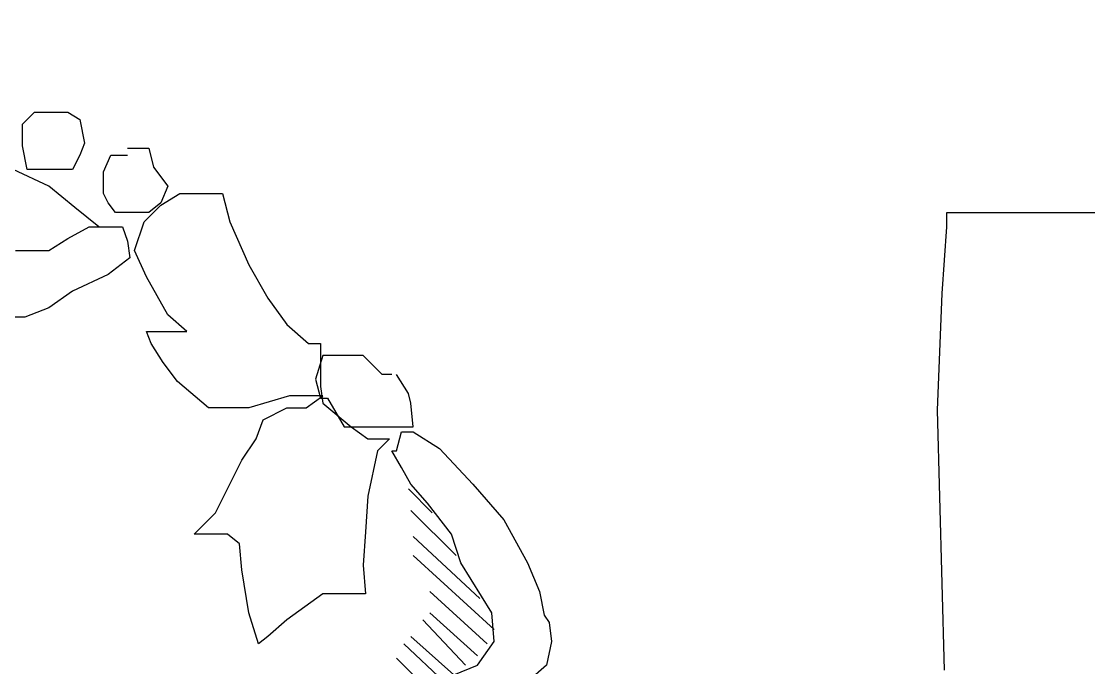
# Model space of a CAD drawing. Extents: x 731854 to 732444, y 4380981 to 4382008.
# Drawn here: x 731881.105 to 731885.585, y 4381846.23 to 4381848.942 of the extents above; entities that cross this region are included whole.
import ezdxf

# ---------------------------------------------------------------- set-up
doc = ezdxf.new("R2010")
doc.units = 0
doc.layers.get('0').update_dxf_attribs({"linetype": 'CONTINUOUS'})

msp = doc.modelspace()

# ---------------------------------------------------------------- linework, layer by layer
at = {"color": 0, "linetype": 'CONTINUOUS'}
for p, q in [((731881.11, 4381848.51), (731881.16, 4381848.56)), ((731881.11, 4381848.51), (731881.16, 4381848.56)), ((731881.16, 4381848.56), (731881.22, 4381848.56)), ((731881.16, 4381848.56), (731881.22, 4381848.56)), ((731881.22, 4381848.56), (731881.24, 4381848.56)), ((731881.22, 4381848.56), (731881.24, 4381848.56)), ((731881.24, 4381848.56), (731881.3, 4381848.56)), ((731881.24, 4381848.56), (731881.3, 4381848.56)), ((731881.3, 4381848.56), (731881.35, 4381848.53)), ((731881.3, 4381848.56), (731881.35, 4381848.53)), ((731881.11, 4381848.42), (731881.11, 4381848.51)), ((731881.11, 4381848.42), (731881.11, 4381848.51)), ((731881.35, 4381848.53), (731881.37, 4381848.43)), ((731881.35, 4381848.53), (731881.37, 4381848.43)), ((731881.13, 4381848.32), (731881.11, 4381848.42)), ((731881.13, 4381848.32), (731881.11, 4381848.42)), ((731881.37, 4381848.43), (731881.35, 4381848.38)), ((731881.37, 4381848.43), (731881.35, 4381848.38)), ((731881.55, 4381848.41), (731881.64, 4381848.41)), ((731881.55, 4381848.41), (731881.64, 4381848.41)), ((731881.64, 4381848.41), (731881.66, 4381848.33)), ((731881.64, 4381848.41), (731881.66, 4381848.33)), ((731881.35, 4381848.38), (731881.32, 4381848.32)), ((731881.35, 4381848.38), (731881.32, 4381848.32)), ((731881.45, 4381848.31), (731881.48, 4381848.38)), ((731881.45, 4381848.31), (731881.48, 4381848.38)), ((731881.48, 4381848.38), (731881.5, 4381848.38)), ((731881.48, 4381848.38), (731881.5, 4381848.38)), ((731881.5, 4381848.38), (731881.55, 4381848.38)), ((731881.5, 4381848.38), (731881.55, 4381848.38)), ((731881.22, 4381848.25), (731881.07, 4381848.32)), ((731881.22, 4381848.25), (731881.07, 4381848.32)), ((731881.19, 4381848.32), (731881.13, 4381848.32)), ((731881.19, 4381848.32), (731881.13, 4381848.32)), ((731881.27, 4381848.32), (731881.19, 4381848.32)), ((731881.27, 4381848.32), (731881.19, 4381848.32)), ((731881.32, 4381848.32), (731881.27, 4381848.32)), ((731881.32, 4381848.32), (731881.27, 4381848.32)), ((731881.45, 4381848.22), (731881.45, 4381848.31)), ((731881.45, 4381848.22), (731881.45, 4381848.31)), ((731881.66, 4381848.33), (731881.72, 4381848.25)), ((731881.66, 4381848.33), (731881.72, 4381848.25)), ((731881.33, 4381848.16), (731881.22, 4381848.25)), ((731881.33, 4381848.16), (731881.22, 4381848.25)), ((731881.47, 4381848.18), (731881.45, 4381848.22)), ((731881.47, 4381848.18), (731881.45, 4381848.22)), ((731881.72, 4381848.25), (731881.69, 4381848.18)), ((731881.72, 4381848.25), (731881.69, 4381848.18)), ((731881.69, 4381848.17), (731881.77, 4381848.22)), ((731881.69, 4381848.17), (731881.77, 4381848.22)), ((731881.77, 4381848.22), (731881.85, 4381848.22)), ((731881.77, 4381848.22), (731881.85, 4381848.22)), ((731881.85, 4381848.22), (731881.94, 4381848.22)), ((731881.85, 4381848.22), (731881.94, 4381848.22)), ((731881.94, 4381848.22), (731881.95, 4381848.22)), ((731881.94, 4381848.22), (731881.95, 4381848.22)), ((731881.95, 4381848.22), (731881.98, 4381848.1)), ((731881.95, 4381848.22), (731881.98, 4381848.1)), ((731881.5, 4381848.14), (731881.47, 4381848.18)), ((731881.5, 4381848.14), (731881.47, 4381848.18)), ((731881.69, 4381848.18), (731881.64, 4381848.14)), ((731881.69, 4381848.18), (731881.64, 4381848.14)), ((731881.43, 4381848.08), (731881.33, 4381848.16)), ((731881.43, 4381848.08), (731881.33, 4381848.16)), ((731881.55, 4381848.14), (731881.5, 4381848.14)), ((731881.55, 4381848.14), (731881.5, 4381848.14)), ((731881.64, 4381848.14), (731881.55, 4381848.14)), ((731881.64, 4381848.14), (731881.55, 4381848.14)), ((731881.62, 4381848.1), (731881.69, 4381848.17)), ((731881.62, 4381848.1), (731881.69, 4381848.17)), ((731884.99, 4381848.08), (731884.99, 4381848.14)), ((731884.99, 4381848.14), (731885.04, 4381848.14)), ((731884.99, 4381848.08), (731884.99, 4381848.14)), ((731884.99, 4381848.14), (731885.04, 4381848.14)), ((731885.04, 4381848.14), (731885.2, 4381848.14)), ((731885.04, 4381848.14), (731885.2, 4381848.14)), ((731885.2, 4381848.14), (731887.6, 4381848.14)), ((731885.2, 4381848.14), (731887.6, 4381848.14)), ((731881.58, 4381847.98), (731881.62, 4381848.1)), ((731881.58, 4381847.98), (731881.62, 4381848.1)), ((731881.98, 4381848.1), (731882.06, 4381847.92)), ((731881.98, 4381848.1), (731882.06, 4381847.92)), ((731881.3, 4381848.03), (731881.39, 4381848.08)), ((731881.3, 4381848.03), (731881.39, 4381848.08)), ((731881.39, 4381848.08), (731881.46, 4381848.08)), ((731881.39, 4381848.08), (731881.46, 4381848.08)), ((731881.46, 4381848.08), (731881.53, 4381848.08)), ((731881.46, 4381848.08), (731881.53, 4381848.08)), ((731881.53, 4381848.08), (731881.55, 4381848.02)), ((731881.53, 4381848.08), (731881.55, 4381848.02)), ((731884.97, 4381847.8), (731884.99, 4381848.08)), ((731884.97, 4381847.8), (731884.99, 4381848.08)), ((731881.22, 4381847.98), (731881.3, 4381848.03)), ((731881.22, 4381847.98), (731881.3, 4381848.03)), ((731881.55, 4381848.02), (731881.56, 4381847.95)), ((731881.55, 4381848.02), (731881.56, 4381847.95)), ((731881.08, 4381847.98), (731881.22, 4381847.98)), ((731881.08, 4381847.98), (731881.22, 4381847.98)), ((731881.56, 4381847.95), (731881.47, 4381847.88)), ((731881.56, 4381847.95), (731881.47, 4381847.88)), ((731881.63, 4381847.87), (731881.58, 4381847.98)), ((731881.63, 4381847.87), (731881.58, 4381847.98)), ((731882.06, 4381847.92), (731882.14, 4381847.78)), ((731882.06, 4381847.92), (731882.14, 4381847.78)), ((731881.47, 4381847.88), (731881.32, 4381847.81)), ((731881.47, 4381847.88), (731881.32, 4381847.81)), ((731881.72, 4381847.71), (731881.63, 4381847.87)), ((731881.72, 4381847.71), (731881.63, 4381847.87)), ((731881.32, 4381847.81), (731881.22, 4381847.74)), ((731881.32, 4381847.81), (731881.22, 4381847.74)), ((731882.14, 4381847.78), (731882.22, 4381847.67)), ((731882.14, 4381847.78), (731882.22, 4381847.67)), ((731884.95, 4381847.31), (731884.97, 4381847.8)), ((731884.95, 4381847.31), (731884.97, 4381847.8)), ((731881.22, 4381847.74), (731881.12, 4381847.7)), ((731881.22, 4381847.74), (731881.12, 4381847.7)), ((731881.12, 4381847.7), (731881.05, 4381847.7)), ((731881.12, 4381847.7), (731881.05, 4381847.7)), ((731881.8, 4381847.64), (731881.72, 4381847.71)), ((731881.8, 4381847.64), (731881.72, 4381847.71)), ((731881.65, 4381847.59), (731881.63, 4381847.64)), ((731881.63, 4381847.64), (731881.71, 4381847.64)), ((731881.65, 4381847.59), (731881.63, 4381847.64)), ((731881.63, 4381847.64), (731881.71, 4381847.64)), ((731881.71, 4381847.64), (731881.8, 4381847.64)), ((731881.71, 4381847.64), (731881.8, 4381847.64)), ((731882.22, 4381847.67), (731882.31, 4381847.59)), ((731882.22, 4381847.67), (731882.31, 4381847.59)), ((731881.7, 4381847.51), (731881.65, 4381847.59)), ((731881.7, 4381847.51), (731881.65, 4381847.59)), ((731882.31, 4381847.59), (731882.36, 4381847.59)), ((731882.31, 4381847.59), (731882.36, 4381847.59)), ((731882.36, 4381847.59), (731882.36, 4381847.51)), ((731882.36, 4381847.59), (731882.36, 4381847.51)), ((731881.76, 4381847.43), (731881.7, 4381847.51)), ((731881.76, 4381847.43), (731881.7, 4381847.51)), ((731882.37, 4381847.54), (731882.34, 4381847.44)), ((731882.37, 4381847.54), (731882.34, 4381847.44)), ((731882.36, 4381847.51), (731882.36, 4381847.41)), ((731882.36, 4381847.51), (731882.36, 4381847.41)), ((731882.44, 4381847.54), (731882.37, 4381847.54)), ((731882.44, 4381847.54), (731882.37, 4381847.54)), ((731882.54, 4381847.54), (731882.44, 4381847.54)), ((731882.54, 4381847.54), (731882.44, 4381847.54)), ((731882.62, 4381847.46), (731882.54, 4381847.54)), ((731882.62, 4381847.46), (731882.54, 4381847.54)), ((731882.66, 4381847.46), (731882.62, 4381847.46)), ((731882.66, 4381847.46), (731882.62, 4381847.46)), ((731882.73, 4381847.38), (731882.68, 4381847.46)), ((731882.73, 4381847.38), (731882.68, 4381847.46)), ((731881.89, 4381847.32), (731881.76, 4381847.43)), ((731881.89, 4381847.32), (731881.76, 4381847.43)), ((731882.34, 4381847.44), (731882.36, 4381847.36)), ((731882.34, 4381847.44), (731882.36, 4381847.36)), ((731882.23, 4381847.37), (731882.06, 4381847.32)), ((731882.23, 4381847.37), (731882.06, 4381847.32)), ((731882.37, 4381847.37), (731882.23, 4381847.37)), ((731882.37, 4381847.37), (731882.23, 4381847.37)), ((731882.3, 4381847.32), (731882.37, 4381847.37)), ((731882.3, 4381847.32), (731882.37, 4381847.37)), ((731882.36, 4381847.41), (731882.37, 4381847.34)), ((731882.36, 4381847.41), (731882.37, 4381847.34)), ((731882.74, 4381847.34), (731882.73, 4381847.38)), ((731882.74, 4381847.34), (731882.73, 4381847.38)), ((731882.36, 4381847.36), (731882.39, 4381847.36)), ((731882.36, 4381847.36), (731882.39, 4381847.36)), ((731882.37, 4381847.34), (731882.49, 4381847.24)), ((731882.37, 4381847.34), (731882.49, 4381847.24)), ((731882.39, 4381847.36), (731882.46, 4381847.24)), ((731882.39, 4381847.36), (731882.46, 4381847.24)), ((731882.75, 4381847.24), (731882.74, 4381847.34)), ((731882.75, 4381847.24), (731882.74, 4381847.34)), ((731882.06, 4381847.32), (731881.89, 4381847.32)), ((731882.06, 4381847.32), (731881.89, 4381847.32)), ((731882.12, 4381847.27), (731882.22, 4381847.32)), ((731882.12, 4381847.27), (731882.22, 4381847.32)), ((731882.22, 4381847.32), (731882.3, 4381847.32)), ((731882.22, 4381847.32), (731882.3, 4381847.32)), ((731884.98, 4381846.22), (731884.95, 4381847.31)), ((731884.98, 4381846.22), (731884.95, 4381847.31)), ((731882.09, 4381847.19), (731882.12, 4381847.27)), ((731882.09, 4381847.19), (731882.12, 4381847.27)), ((731882.46, 4381847.24), (731882.54, 4381847.24)), ((731882.46, 4381847.24), (731882.54, 4381847.24)), ((731882.49, 4381847.24), (731882.56, 4381847.19)), ((731882.49, 4381847.24), (731882.56, 4381847.19)), ((731882.54, 4381847.24), (731882.59, 4381847.24)), ((731882.54, 4381847.24), (731882.59, 4381847.24)), ((731882.59, 4381847.24), (731882.64, 4381847.24)), ((731882.59, 4381847.24), (731882.64, 4381847.24)), ((731882.64, 4381847.24), (731882.68, 4381847.24)), ((731882.64, 4381847.24), (731882.68, 4381847.24)), ((731882.68, 4381847.24), (731882.73, 4381847.24)), ((731882.68, 4381847.24), (731882.73, 4381847.24)), ((731882.73, 4381847.24), (731882.75, 4381847.24)), ((731882.73, 4381847.24), (731882.75, 4381847.24)), ((731882.03, 4381847.1), (731882.09, 4381847.19)), ((731882.03, 4381847.1), (731882.09, 4381847.19)), ((731882.56, 4381847.19), (731882.62, 4381847.19)), ((731882.56, 4381847.19), (731882.62, 4381847.19)), ((731882.65, 4381847.19), (731882.6, 4381847.14)), ((731882.65, 4381847.19), (731882.6, 4381847.14)), ((731882.62, 4381847.19), (731882.65, 4381847.19)), ((731882.62, 4381847.19), (731882.65, 4381847.19)), ((731882.68, 4381847.14), (731882.7, 4381847.22)), ((731882.68, 4381847.14), (731882.7, 4381847.22)), ((731882.7, 4381847.22), (731882.75, 4381847.22)), ((731882.7, 4381847.22), (731882.75, 4381847.22)), ((731882.75, 4381847.22), (731882.86, 4381847.15)), ((731882.75, 4381847.22), (731882.86, 4381847.15)), ((731882.86, 4381847.15), (731883, 4381847)), ((731882.86, 4381847.15), (731883, 4381847)), ((731881.97, 4381846.98), (731882.03, 4381847.1)), ((731881.97, 4381846.98), (731882.03, 4381847.1)), ((731882.6, 4381847.14), (731882.56, 4381846.95)), ((731882.6, 4381847.14), (731882.56, 4381846.95)), ((731882.7, 4381847.07), (731882.66, 4381847.14)), ((731882.66, 4381847.14), (731882.68, 4381847.14)), ((731882.7, 4381847.07), (731882.66, 4381847.14)), ((731882.66, 4381847.14), (731882.68, 4381847.14)), ((731882.74, 4381847), (731882.7, 4381847.07)), ((731882.74, 4381847), (731882.7, 4381847.07)), ((731881.92, 4381846.88), (731881.97, 4381846.98)), ((731881.92, 4381846.88), (731881.97, 4381846.98)), ((731882.73, 4381846.98), (731882.83, 4381846.88)), ((731882.73, 4381846.98), (731882.83, 4381846.88)), ((731882.81, 4381846.92), (731882.74, 4381847)), ((731882.81, 4381846.92), (731882.74, 4381847)), ((731883, 4381847), (731883.13, 4381846.85)), ((731883, 4381847), (731883.13, 4381846.85)), ((731882.56, 4381846.95), (731882.55, 4381846.8)), ((731882.56, 4381846.95), (731882.55, 4381846.8)), ((731882.91, 4381846.79), (731882.81, 4381846.92)), ((731882.91, 4381846.79), (731882.81, 4381846.92)), ((731881.83, 4381846.79), (731881.92, 4381846.88)), ((731881.83, 4381846.79), (731881.92, 4381846.88)), ((731882.93, 4381846.7), (731882.74, 4381846.89)), ((731882.93, 4381846.7), (731882.74, 4381846.89)), ((731883.13, 4381846.85), (731883.23, 4381846.67)), ((731883.13, 4381846.85), (731883.23, 4381846.67)), ((731881.9, 4381846.79), (731881.83, 4381846.79)), ((731881.9, 4381846.79), (731881.83, 4381846.79)), ((731881.97, 4381846.79), (731881.9, 4381846.79)), ((731881.97, 4381846.79), (731881.9, 4381846.79)), ((731882.02, 4381846.75), (731881.97, 4381846.79)), ((731882.02, 4381846.75), (731881.97, 4381846.79)), ((731882.55, 4381846.8), (731882.54, 4381846.66)), ((731882.55, 4381846.8), (731882.54, 4381846.66)), ((731882.95, 4381846.67), (731882.91, 4381846.79)), ((731882.95, 4381846.67), (731882.91, 4381846.79)), ((731882.03, 4381846.64), (731882.02, 4381846.75)), ((731882.03, 4381846.64), (731882.02, 4381846.75)), ((731882.75, 4381846.78), (731883.03, 4381846.52)), ((731882.75, 4381846.78), (731883.03, 4381846.52)), ((731883.09, 4381846.39), (731882.75, 4381846.7)), ((731883.09, 4381846.39), (731882.75, 4381846.7)), ((731882.54, 4381846.66), (731882.55, 4381846.54)), ((731882.54, 4381846.66), (731882.55, 4381846.54)), ((731883.08, 4381846.46), (731882.95, 4381846.67)), ((731883.08, 4381846.46), (731882.95, 4381846.67)), ((731883.23, 4381846.67), (731883.28, 4381846.55)), ((731883.23, 4381846.67), (731883.28, 4381846.55)), ((731882.06, 4381846.46), (731882.03, 4381846.64)), ((731882.06, 4381846.46), (731882.03, 4381846.64)), ((731882.37, 4381846.54), (731882.22, 4381846.43)), ((731882.37, 4381846.54), (731882.22, 4381846.43)), ((731882.42, 4381846.54), (731882.37, 4381846.54)), ((731882.42, 4381846.54), (731882.37, 4381846.54)), ((731882.49, 4381846.54), (731882.42, 4381846.54)), ((731882.49, 4381846.54), (731882.42, 4381846.54)), ((731882.55, 4381846.54), (731882.49, 4381846.54)), ((731882.55, 4381846.54), (731882.49, 4381846.54)), ((731882.82, 4381846.55), (731883.06, 4381846.33)), ((731882.82, 4381846.55), (731883.06, 4381846.33)), ((731883.28, 4381846.55), (731883.3, 4381846.45)), ((731883.28, 4381846.55), (731883.3, 4381846.45)), ((731882.1, 4381846.33), (731882.06, 4381846.46)), ((731882.1, 4381846.33), (731882.06, 4381846.46)), ((731882.22, 4381846.43), (731882.14, 4381846.36)), ((731882.22, 4381846.43), (731882.14, 4381846.36)), ((731882.79, 4381846.43), (731882.97, 4381846.24)), ((731882.79, 4381846.43), (731882.97, 4381846.24)), ((731883.02, 4381846.28), (731882.82, 4381846.46)), ((731883.02, 4381846.28), (731882.82, 4381846.46)), ((731883.09, 4381846.34), (731883.08, 4381846.46)), ((731883.09, 4381846.34), (731883.08, 4381846.46)), ((731883.3, 4381846.45), (731883.32, 4381846.42)), ((731883.3, 4381846.45), (731883.32, 4381846.42)), ((731883.32, 4381846.42), (731883.33, 4381846.34)), ((731883.32, 4381846.42), (731883.33, 4381846.34)), ((731882.14, 4381846.36), (731882.1, 4381846.33)), ((731882.14, 4381846.36), (731882.1, 4381846.33)), ((731882.92, 4381846.2), (731882.74, 4381846.36)), ((731882.92, 4381846.2), (731882.74, 4381846.36)), ((731883.02, 4381846.24), (731883.09, 4381846.34)), ((731883.02, 4381846.24), (731883.09, 4381846.34)), ((731883.33, 4381846.34), (731883.31, 4381846.24)), ((731883.33, 4381846.34), (731883.31, 4381846.24)), ((731882.71, 4381846.33), (731882.88, 4381846.17)), ((731882.71, 4381846.33), (731882.88, 4381846.17)), ((731882.82, 4381846.13), (731882.68, 4381846.27)), ((731882.82, 4381846.13), (731882.68, 4381846.27)), ((731882.92, 4381846.2), (731883.02, 4381846.24)), ((731882.92, 4381846.2), (731883.02, 4381846.24)), ((731883.31, 4381846.24), (731883.23, 4381846.17)), ((731883.31, 4381846.24), (731883.23, 4381846.17))]:
    msp.add_line(p, q, dxfattribs=at)

# ---------------------------------------------------------------- meshes
mesh = msp.add_polyface(dxfattribs=at)
corners = [(732162.5, 4380981), (731854.5, 4382007.5), (732444, 4380981), (732444, 4382007.5), (731854.5, 4380981)]
mesh.append_faces([[corners[k] for k in face] for face in [(0, 1, 4), (1, 0, 2, 3)]], dxfattribs={"vtx0": -1, "color": 0})
mesh = msp.add_polyface(dxfattribs=at)
corners = [(732145.58, 4381821), (732145.58, 4382001.5), (731864.5, 4382001.5), (731864.5, 4381821)]
mesh.append_faces([[corners[k] for k in face] for face in [(0, 1, 2, 3)]], dxfattribs={"color": 0})

doc.saveas('drawing.dxf')
